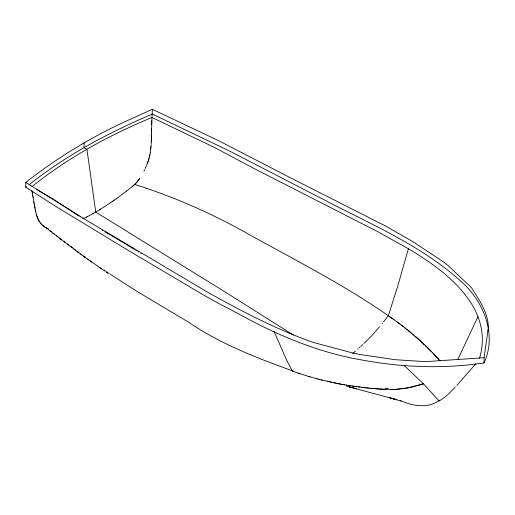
<?xml version="1.0" encoding="UTF-8"?>
<svg xmlns="http://www.w3.org/2000/svg" width="515" height="515" viewBox="0 0 515 515"><rect width="100%" height="100%" fill="white"/><g stroke="black" fill="none" stroke-linecap="round" stroke-linejoin="round"><path stroke-width="0.77" d="M483.443 362.547L484.074 362.908L484.074 357.725L488.175 329.021A69.634 38.567 -1.9 0 1 488.349 328.016C488.49 314.202 480.592 302.002 473.369 290.73A65.392 36.571 -5.7 0 1 472.834 289.791L471.502 287.621L469.487 285.709A62.373 34.885 -5.7 0 1 468.579 284.898L448.694 266.191A69.744 35.194 2.4 0 1 447.85 265.36L443.164 261.691A75.132 37.917 2.4 0 1 441.999 260.951L412.637 241.522L385.323 225.879L292.205 178.692L218.489 140.627L152.356 109.296L132.542 118.263C94.419 135.027 58.601 156.817 25.756 182.387L25.75 187.157L56.998 207.178L127.81 250.142L200.496 293.222L216.216 302.151L237.351 313.178C276.053 334.686 317.382 352.312 361.215 359.869C401.649 367.472 443.331 369.023 484.074 362.908C496.814 335.342 484.422 303.226 463.358 283.553C422.403 245.398 369.39 223.748 320.568 197.979L228.821 150.676L152.356 114.06C108.639 132.555 66.338 155.131 29.085 184.75M84.074 142.964L84.074 147.734L86.945 149.389L95.745 212.129L221.772 289.868L292.398 334.441M152.356 109.296L151.861 120.69M151.577 131.525L151.539 133.494M151.622 129.465L151.655 128.254M151.539 133.449L151.494 135.471M151.597 130.662L151.622 129.407M151.577 131.537L151.597 130.617M151.494 135.451L151.481 135.915M151.648 128.312L151.745 124.598M151.468 136.333L151.481 135.857M151.777 123.465L151.745 124.617M151.455 136.951L151.468 136.256M151.809 122.377L151.816 121.991M151.436 137.589L151.455 136.913M151.783 123.117L151.809 122.306M151.77 123.536L151.79 123.053M151.861 120.639L151.828 121.701M151.436 137.524L151.416 138.162M151.816 122.081L151.828 121.617M151.391 138.934L151.41 138.355M151.404 138.451L151.416 138.104M151.371 139.372L151.391 138.908M151.378 139.32L151.359 139.835M151.333 140.486L151.352 140.003M151.333 140.415L151.307 141.065M151.307 141.001L151.268 141.844M151.275 141.812L151.127 144.387M151.082 145.095L151.049 145.565M151.024 145.919L150.966 146.627M150.959 146.743L150.927 147.097M150.934 147.039L150.889 147.535M150.876 147.689L150.779 148.726M150.773 148.758L150.303 152.421M150.721 149.221L150.676 149.62M487.95 330.688L487.988 330.353M150.316 152.35L149.685 155.742M149.929 154.545L149.814 155.131M149.678 155.762L148.919 158.794M149.608 156.109L149.517 156.476M149.492 156.592L149.376 157.088M31.859 186.694C68.051 157.635 109.174 135.181 151.964 117.452L213.525 146.994L255.858 169.454L376.929 231.222L408.382 248.777L397.728 286.231L388.342 315.727L383.591 321.791M479.581 358.144C494.4 307.809 446.17 271.025 408.382 248.777M148.938 158.717L148.816 159.129M148.848 159.038L148.23 160.957M148.223 160.989L147.927 161.839M148.056 161.472L147.805 162.173M147.708 162.444L147.548 162.882M147.47 163.081L147.078 164.085M147.393 163.287L147.251 163.648M146.872 164.613L146.505 165.489M146.247 166.088L145.854 166.982M477.965 316.661L457.738 359.618M145.681 167.375L145.526 167.703M145.455 167.871L145.14 168.534M439.591 400.174C429.053 408.408 413.165 406.393 401.533 400.973M144.561 169.731L144.367 170.117M144.226 170.401L143.988 170.864M139.668 178.364L139.198 179.085M139.25 179.001L136.417 182.677M138.902 179.523L138.657 179.877A17.748 11.06 -64.3 0 1 137.853 180.965L137.054 181.943M382.252 323.472L382.639 322.995M379.549 326.806L371.991 335.484L363.848 343.576M475.776 363.796L456.876 385.387M136.243 182.876L135.76 183.411M135.831 183.334L135.419 183.784M455.209 387.235L446.756 395.681L439.173 401.069L423.427 383.855L404.082 365.347M135.278 183.932L133.218 185.735M362.785 344.561L361.929 345.346M361.504 345.732L360.655 346.511M359.367 347.664L359.798 347.277M357.655 349.183L358.08 348.803M355.505 351.063L352.704 353.483M133.649 185.374L133.128 185.812M133.758 185.284L134.389 184.756M133.14 185.799L132.806 186.076M132.04 186.713L132.677 186.185M132.13 186.642L126.632 191.065M126.722 190.994L116.615 198.507M26.226 186.81L25.75 187.157L26.671 187.151M116.66 198.475L116.158 198.829M116.255 198.758L114.478 200.007M114.555 199.955L113.3 200.824M113.39 200.76L112.759 201.198M112.798 201.172L112.289 201.52M110.596 202.672L112.399 201.442M110.686 202.614L100.689 209.116M100.721 209.096L99.775 209.682M99.865 209.631L99.318 209.966M99.35 209.946L92.893 213.706M92.983 213.654L87.357 216.622M87.453 216.577L86.526 217.047M86.591 217.015L83.385 218.624M83.565 218.534L206.612 291.632C238.612 309.624 271.238 326.722 305.653 339.668A75.132 45.417 -6.2 0 1 307.056 340.273L314.015 342.63A69.744 42.159 -6.2 0 1 315.598 343.035L351.333 352.588A62.373 31.653 -1.3 0 1 352.891 353.026L360.577 354.61A65.392 33.185 -1.3 0 1 362.315 354.848L394.934 359.689L424.064 361.562L430.656 361.33A69.634 38.567 -1.9 0 1 432.458 361.189L484.074 357.725M420.974 384.563L423.349 383.778L408.691 387.705M420.658 384.666L418.631 385.284M417.955 385.478L415.914 386.044M415.225 386.224L413.513 386.656M413.165 386.739L411.105 387.209M410.751 387.286L408.344 387.769M383.192 389.269L395.333 389.392L408.318 387.776M408.002 387.834L405.923 388.201M405.228 388.316L403.136 388.625M402.434 388.716L400.683 388.934M399.627 389.044L395.642 389.372M395.391 389.392L394.323 389.443M394.078 389.456L390.943 389.559M391.13 389.559L390.409 389.565M386.656 389.462L385.87 389.424M385.478 389.404L382.851 389.25M382.729 389.243L381.95 389.192M383.121 389.263L381.564 389.166M381.467 389.16L380.392 389.089M381.815 389.185L378.718 388.973M379.748 389.044L380.096 389.07M378.441 388.954L377.347 388.87M378.377 388.947L378.834 388.98M377.662 388.896L368.463 388.085M376.658 388.819L375.976 388.761M375.332 388.709L374.56 388.645M373.233 388.535L373.575 388.561M372.551 388.471L372.892 388.503M371.843 388.407L372.236 388.445M371.186 388.349L370.163 388.252M368.759 388.11L365.747 387.795M367.781 388.014L367.105 387.943M366.062 387.834L347.953 385.387M364.395 387.647L364.729 387.686M363.712 387.57L364.053 387.608M363.036 387.492L362.026 387.37M361.35 387.286L361.685 387.332M293.75 371.276C257.294 358.183 220.658 344.117 188.413 322.094L136.771 291.233L113.648 276.42M359.663 387.08L358.994 386.99M357.983 386.862L358.318 386.907M355.968 386.591L356.303 386.636M353.96 386.308L354.294 386.353M352.955 386.16L352.286 386.063M350.284 385.754L350.618 385.806M349.621 385.651L349.949 385.703M348.932 385.542L342.655 384.48M346.292 385.111L346.672 385.175M344.638 384.827L343.981 384.711M342.919 384.525L337.396 383.488M341.67 384.299L341.999 384.357M341.007 384.177L341.336 384.235M340.022 383.99L340.351 384.055M339.366 383.868L339.694 383.933M338.381 383.681L338.709 383.746M337.705 383.546L321.927 380.038M336.417 383.295L336.739 383.36M335.761 383.16L336.089 383.224M334.737 382.954L335.111 383.031M334.132 382.825L333.154 382.619M331.203 382.201L331.525 382.272M330.231 381.988L330.553 382.059M328.937 381.705L329.259 381.776M327.965 381.48L328.287 381.557M326.999 381.261L327.321 381.332M319.397 379.394L321.862 380.025M321.566 379.948L322.184 380.102M346.698 386.231L394.657 399.164L389.057 397.509L391.31 398.185M350.49 387.196L349.202 386.862L356.734 388.799M319.313 379.375L316.873 378.737M319.628 379.458L318.676 379.207M309.85 376.774L316.77 378.705M316.519 378.641L317.086 378.795M310.101 376.845L308.691 376.426M309.225 376.587L299.672 373.6M392.436 398.513L396.872 399.852M395.765 399.511L393.563 398.835L401.217 401.204M299.955 373.697L298.578 373.24M299.061 373.401L293.621 371.527M146.389 188.252C179.226 199.395 211.008 213.558 241.419 230.205C290.936 257.983 341.928 283.34 388.593 315.901M293.106 371.347L293.441 371.469M293.782 371.585L292.423 371.103L286.926 360.68L273.98 331.325M401.024 400.747L400.264 400.406M47.341 228.486C48.101 228.853 45.616 227.643 47.123 228.377M36.398 189.623L36.784 189.816M440.164 360.79L433.488 353.747M37.177 190.016L37.563 190.215M38.342 190.614L39.501 191.226M39.887 191.432L52.678 198.842L69.441 209.76M46.183 227.894L46.479 228.055L45.062 227.237M46.112 227.855L45.475 227.488M104.893 231.847L105.279 232.072M105.672 232.297L106.058 232.516M106.451 232.741L106.843 232.967M107.229 233.192L108.008 233.643M108.401 233.868L109.573 234.544M109.959 234.769L110.352 234.995M111.131 235.445L112.296 236.121M102.163 230.263L102.549 230.488M112.688 236.346L113.075 236.572M113.467 236.797L115.791 238.155M116.184 238.381L118.502 239.745M118.888 239.971L120.046 240.653M120.426 240.885L123.497 242.72M123.877 242.951L126.162 244.335M83.668 218.463L25.756 182.387M126.542 244.567L128.814 245.958M129.194 246.196L130.327 246.891M292.919 334.763L293.447 335.091M130.701 247.123L131.08 247.361M131.454 247.593L133.713 248.996M134.087 249.228L134.466 249.46M135.593 250.168L136.34 250.631M136.713 250.869L137.087 251.101M138.213 251.809L138.587 252.041M140.833 253.451L141.207 253.683M82.651 218.469L83.024 218.708M80.057 216.789L80.424 217.034M78.576 215.824L78.95 216.068M77.842 215.341L78.209 215.585M38.033 219.132L37.647 218.193L40.37 223.072L44.779 227.057M77.108 214.858L77.475 215.103M76.741 214.62L76.008 214.131M106.393 272.12L108.066 273.22L106.772 272.364M75.274 213.648L75.641 213.892M74.54 213.165L74.907 213.403M73.812 212.676L74.179 212.92M73.445 212.431L69.808 210.004M105.099 271.257L87.756 259.212M113.158 276.091L110.249 274.109M99.685 267.6L101.333 268.721M388.786 316.03L389.887 316.789M389.346 316.416L390.589 317.279M108.8 273.111L109.283 273.446M107.358 272.113L107.841 272.448M390.982 317.549L391.419 317.858M390.763 317.401L391.857 318.161M105.929 271.109L106.405 271.444M391.58 317.967L394.02 319.699M104.5 270.105L104.976 270.439M392.314 318.489L393.048 319.01M90.202 260.97L91.818 262.116M88.593 259.811L83.739 256.296L85.767 257.777L84.943 257.178M394.22 319.847L398.076 322.66M44.045 226.555L43.46 226.111M78.164 252.202L78.969 252.788L76.98 251.314L84.557 256.895M396.659 321.611L397.368 322.139M80.552 253.966L82.142 255.137M71.476 247.187L72.255 247.773L70.31 246.305L77.771 251.906M398.211 322.763L398.829 323.227M398.005 322.609L399.035 323.375M73.825 248.957L75.402 250.142M399.009 323.356L399.936 324.057M50.625 231.299L51.346 231.84L47.901 229.246M49.479 230.43L57.873 236.823L56.714 235.941M399.859 323.993L401.88 325.538M71.076 246.891L63.731 241.297L64.89 242.185M67.22 243.968L68.798 245.159M52.916 233.038L54.487 234.235M60.59 238.902L59.849 238.329L61.755 239.784L57.133 236.256M64.484 241.876L61.002 239.218M401.32 325.107L402.08 325.692M402.003 325.628L402.485 326.001M402.228 325.802L403.876 327.077M402.91 326.33L403.361 326.677M404.925 327.901L404.462 327.54M404.661 327.695L405.44 328.312M43.344 226.021L42.5 225.313M405.363 328.255L407.185 329.703M406.605 329.24L406.992 329.549M407.339 329.825L408.71 330.939M409.084 331.248L408.633 330.875M408.846 331.055L409.702 331.75M409.914 331.924L409.464 331.557M410.024 332.021L410.397 332.323M409.837 331.866L411.878 333.559M411.137 332.941L411.691 333.405M413.043 334.538L411.8 333.495M413.152 334.634L414.948 336.166M412.972 334.48L413.661 335.059M135.001 184.228L136.501 185.123L144.496 187.569A84.994 49.549 -1.1 0 0 146.382 188.258M415.882 336.971L414.878 336.102M416.081 337.145L415.656 336.778M416.184 337.235L416.886 337.846M416.011 337.087L417.266 338.188M417.06 338.001L418.096 338.915M417.408 338.303L417.755 338.613M418.27 339.07L417.858 338.703M418.637 339.391L418.244 339.05M418.785 339.527L419.461 340.132M419.216 339.913L420.639 341.194M419.983 340.602L420.974 341.497M421.141 341.651L420.742 341.291M421.122 341.632L422.294 342.707M421.637 342.108L421.965 342.411M422.055 342.488L423.433 343.769M422.796 343.17L423.755 344.065M423.53 343.859L423.916 344.22M424.257 344.541L423.897 344.2M424.618 344.883L424.238 344.516M424.399 344.67L425.873 346.074M425.66 345.868L427.669 347.818M425.976 346.17L426.439 346.621M427.057 347.219L427.521 347.664M427.971 348.114L427.617 347.767M427.791 347.934L428.306 348.443M428.126 348.262L429.027 349.157M428.429 348.565L428.879 349.009M428.989 349.119L431.229 351.385M429.323 349.453L429.825 349.962M429.916 350.052L430.501 350.644M430.656 350.805L433.237 353.483M41.483 224.334L40.968 223.774M432.227 352.421L432.652 352.865M433.347 353.599L434.48 354.816M434.718 355.073L435.922 356.393M438.613 359.464L435.999 356.483M40.633 223.394L40.189 222.841M39.314 221.579L38.722 220.549M38.677 220.465L38.509 220.143M38.425 219.976L38.297 219.712M37.647 218.193L37.228 217.066M37.466 217.723L36.655 215.264M37.177 216.912L37.041 216.525M36.694 215.405L36.359 214.221M36.552 214.922L36.443 214.543M36.391 214.349L35.799 211.993M35.612 211.176L35.773 211.89M35.657 211.395L35.516 210.757M35.529 210.79L35.31 209.785M35.284 209.682L35.194 209.238M35.2 209.277L34.956 208.054M34.956 208.06L34.878 207.654M34.808 207.288L34.891 207.712M34.705 206.734L34.82 207.345M34.666 206.528L34.582 206.09M34.589 206.122L34.441 205.298M34.402 205.092L34.235 204.172M31.949 190.911L32.104 191.76M32.085 191.683L32.239 192.546M32.226 192.481L32.406 193.492M34.241 204.204L34.022 202.929M32.394 193.415L32.715 195.269M32.709 195.217L32.896 196.305M32.883 196.254L33.076 197.38M34.035 203L33.932 202.414M33.069 197.342L33.81 201.706M33.842 201.899L33.945 202.479M135.387 183.694A11.684 8.819 -72 0 1 134.357 184.685M440.254 360.757A27.862 13.828 -58.1 0 1 438.458 359.695M388.362 388.284A27.862 6.122 8.3 0 1 385.072 388.11M48.693 229.066L48.313 228.911L48.68 229.059"/></g></svg>
